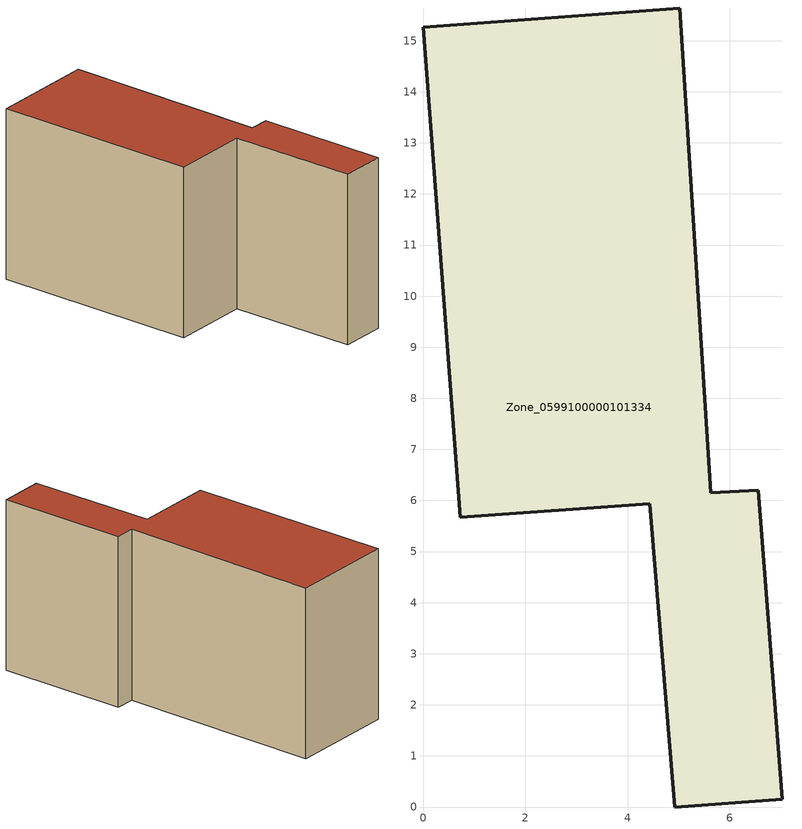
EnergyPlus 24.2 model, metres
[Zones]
Zone_0599100000101334
 floor ground (C_G): 4.43,5.94 0.73,5.67 0,15.26 5.02,15.64 5.63,6.15 6.56,6.2 7.03,0.15 4.92,0 z0
 wall outside (C_F): 5.02,15.64 0,15.26 0.73,5.67 4.43,5.94 4.92,0 7.03,0.15 6.56,6.2 5.63,6.15 5.02,15.64 z0:8.07
 roof outside (C_R): 7.03,0.15 6.56,6.2 5.63,6.15 5.02,15.64 0,15.26 0.73,5.67 4.43,5.94 4.92,0 z8.07
[BUILDING]
Pand.0599100000101334: North Axis=0; Terrain=City; Loads Convergence Tolerance Value=0.04; Temperature Convergence Tolerance Value=0.4; Solar Distribution=FullExterior; Maximum Number of Warmup Days=25; Minimum Number of Warmup Days=1
[Site:Location]
Rotterdam.The.Hague.AP_ZH_NLD Design_Conditions: Latitude=51.96; Longitude=4.45; Time Zone=1; Elevation=-4.5
[SITE:GROUNDTEMPERATURE:BUILDINGSURFACE]
18, 18, 18, 18, 18, 18, 18, 18, 18, 18, 18, 18
[MATERIAL] Thermal Absorptance=0.9; Solar Absorptance=0.7; Visible Absorptance=0.7
Name | Roughness | Thickness | Conductivity | Density | Specific Heat
G.TC.1946 | MediumSmooth | 0.15 | 1 | 540 | 1210
F.TC.1946 | Rough | 0.3 | 0.857143 | 1920 | 840
R.TC.1946 | MediumRough | 0.2 | 0.909091 | 1500 | 1000
[CONSTRUCTION]
C_G: G.TC.1946
C_F: F.TC.1946
C_R: R.TC.1946
[ZONE]
Zone_0599100000101334: Type=1; Multiplier=1; Ceiling Height=Autocalculate; Volume=Autocalculate; Floor Area=autocalculate; Part of Total Floor Area=Yes
[ZONEINFILTRATION:DESIGNFLOWRATE]
Infil_Zone_0599100000101334: Zone or ZoneList or Space or SpaceList=Zone_0599100000101334; Schedule=AlwaysOn; Design Flow Rate Calculation Method=Flow/Area; Flow Rate per Floor Area=0.003; Constant Term Coefficient=1; Temperature Term Coefficient=0; Velocity Term Coefficient=0; Velocity Squared Term Coefficient=0
[HVACTEMPLATE:ZONE:IDEALLOADSAIRSYSTEM]
Zone_0599100000101334: Maximum Heating Supply Air Temperature=50; Minimum Cooling Supply Air Temperature=13; Maximum Heating Supply Air Humidity Ratio=0.0156; Minimum Cooling Supply Air Humidity Ratio=0.0077; Heating Limit=NoLimit; Cooling Limit=NoLimit; Dehumidification Control Type=ConstantSensibleHeatRatio; Cooling Sensible Heat Ratio=0.7; Dehumidification Setpoint=60; Humidification Control Type=None; Humidification Setpoint=30; Outdoor Air Method=None; Outdoor Air Flow Rate per Person=0.00944; Outdoor Air Flow Rate per Zone Floor Area=0; Outdoor Air Flow Rate per Zone=0; Demand Controlled Ventilation Type=None; Outdoor Air Economizer Type=NoEconomizer; Heat Recovery Type=None; Sensible Heat Recovery Effectiveness=0.7; Latent Heat Recovery Effectiveness=0.65
[ZONECONTROL:THERMOSTAT]
ThermostatControl_Zone_0599100000101334: Zone or ZoneList=Zone_0599100000101334; Control Type Schedule=DualSetpointControlType; Control 1=Thermostat_Zone_0599100000101334; Temperature Difference Between Cutout And Setpoint=0
[THERMOSTATSETPOINT:DUALSETPOINT]
Thermostat_Zone_0599100000101334: Heating Setpoint Temperature Schedule=HeatingSetpoint_Zone_0599100000101334; Cooling Setpoint Temperature Schedule=CoolingSetpoint_Zone_0599100000101334
[SCHEDULE:COMPACT]
HeatingSetpoint_Zone_0599100000101334: Through: 12/31, For: AllDays, Until: 24:00, 21
CoolingSetpoint_Zone_0599100000101334: Through: 12/31, For: AllDays, Until: 24:00, 24
DualSetpointControlType: Through: 12/31, For: AllDays, Until: 24:00, 4
AlwaysOn: Through: 12/31, For: AllDays, Until: 24:00, 1
